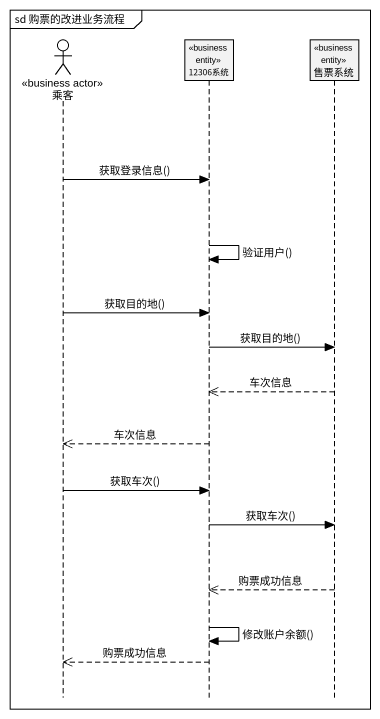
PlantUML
@startuml
mainframe sd 购票的改进业务流程
hide footbox
actor 乘客 <<business actor>>
participant "12306系统" as c12306系统 <<business entity>>
participant 售票系统 <<business entity>>

乘客 -> c12306系统 : 获取登录信息()
c12306系统 -> c12306系统 : 验证用户()
乘客 -> c12306系统 : 获取目的地()
c12306系统 -> 售票系统 : 获取目的地()
售票系统 -->> c12306系统 : 车次信息
c12306系统 -->> 乘客 : 车次信息
乘客 -> c12306系统 : 获取车次()
c12306系统 -> 售票系统 : 获取车次()
售票系统 -->> c12306系统 : 购票成功信息
c12306系统 -> c12306系统 : 修改账户余额()
c12306系统 -->> 乘客 : 购票成功信息
@enduml
